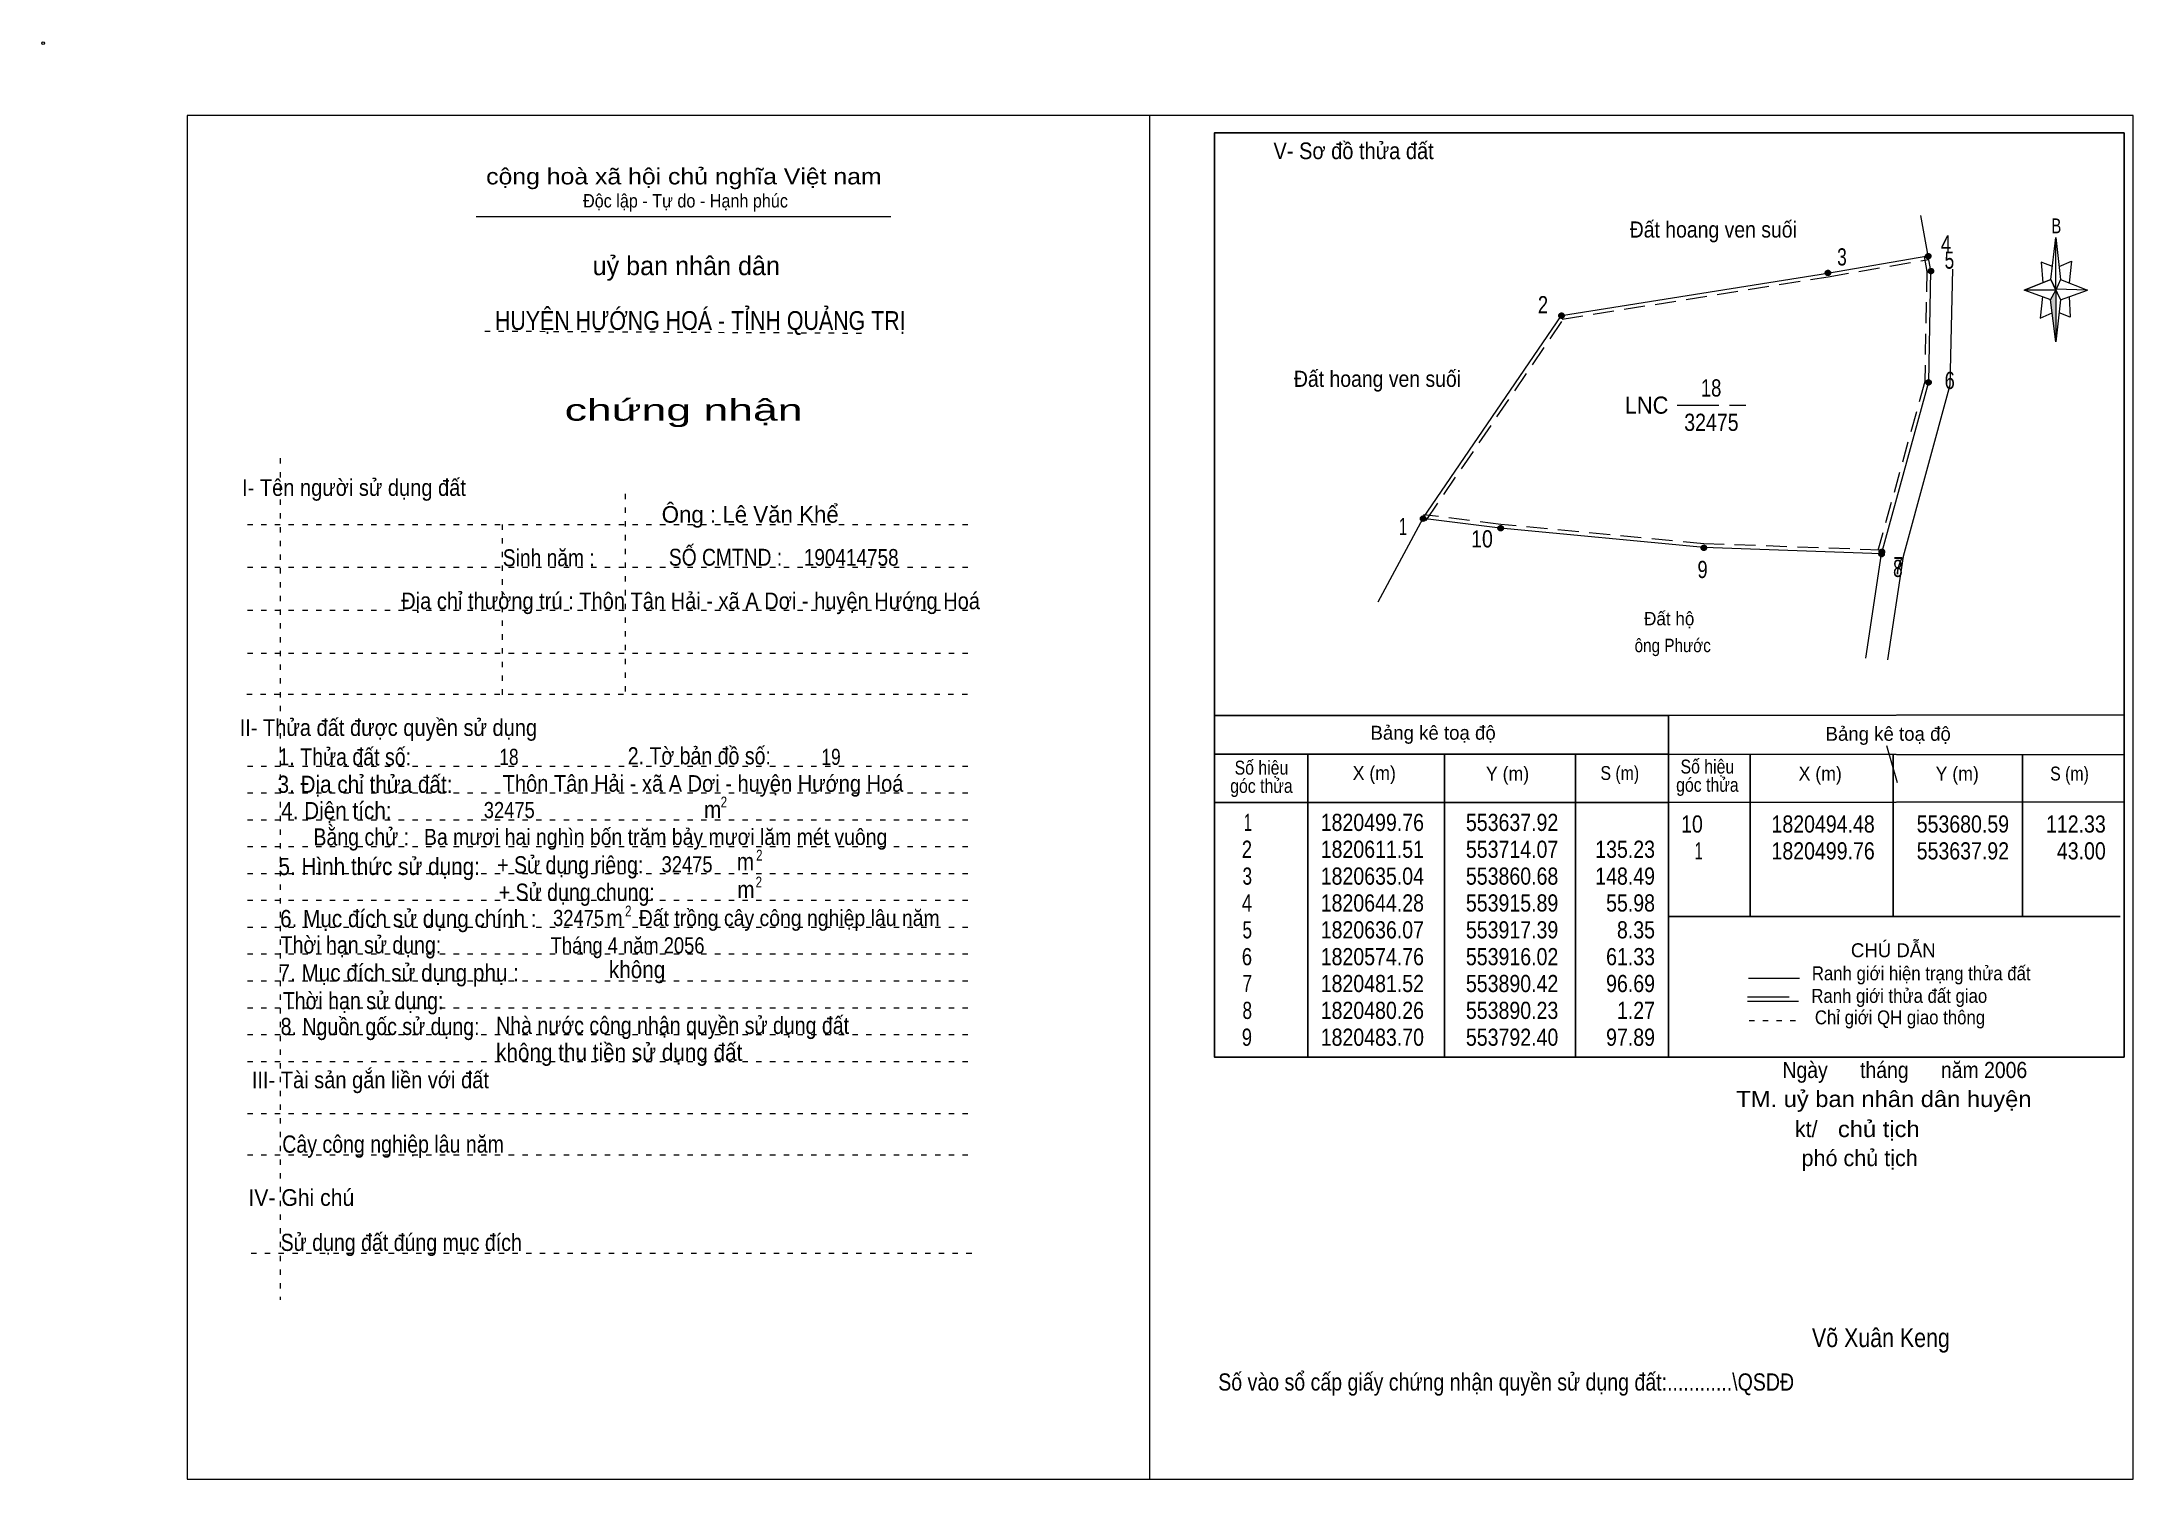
# Model space of a CAD drawing. Header units: centimetres. Extents: x -1.6 to 37.4, y -1.3 to 25.5.
import ezdxf
from ezdxf.enums import TextEntityAlignment as Align

# ---------------------------------------------------------------- set-up
doc = ezdxf.new("R2010")
doc.units = ezdxf.units.CM
doc.header["$LTSCALE"] = 0.13
for name, pattern in [('DOTTED', [1.5, 0.3, -1.2]), ('LONG_DASHED', [7.5, 6, -1.5]), ('MEDIUM_DASHED', [4.5, 3, -1.5])]:
    doc.linetypes.add(name, pattern=pattern)
for name, color, linetype, lineweight in [('1', 7, 'DOTTED', 13), ('10', 7, 'Continuous', 13), ('2', 7, 'Continuous', 25), ('22', 7, 'Continuous', 13), ('3', 7, 'Continuous', 13), ('30', 7, 'Continuous', 13), ('32', 7, 'LONG_DASHED', 13), ('33', 7, 'LONG_DASHED', 13), ('35', 7, 'Continuous', 13)]:
    doc.layers.add(name, color=color, linetype=linetype, lineweight=lineweight)

msp = doc.modelspace()

# ---------------------------------------------------------------- hatches: boundary and pattern name
at = {"layer": '30'}
msp.add_hatch(color=256, dxfattribs=at).paths.add_polyline_path([(35.91, 20.87), (35.91, 19.91), (35.81, 20.69)])
at = {"layer": '32'}
for points in [[(33.5858, 21.5038, 1), (33.4858, 21.5038, 1)], [(31.7185, 21.1913, 1), (31.6185, 21.1913, 1)], [(33.6365, 21.2262, 1), (33.5365, 21.2262, 1)], [(26.7599, 20.3955, 1), (26.6599, 20.3955, 1)], [(33.5902, 19.1525, 1), (33.4902, 19.1525, 1)], [(24.1843, 16.6159, 1), (24.0843, 16.6159, 1)], [(25.6275, 16.4373, 1), (25.5275, 16.4373, 1)], [(29.4091, 16.0727, 1), (29.3091, 16.0727, 1)], [(32.7179, 15.9564, 1), (32.6179, 15.9564, 1)], [(32.7244, 15.999, 1), (32.6244, 15.999, 1)]]:
    msp.add_hatch(color=256, dxfattribs=at).paths.add_polyline_path(points)

# ---------------------------------------------------------------- linework, layer by layer
at = {"layer": '1', "linetype": 'Continuous'}
msp.add_line((6.51, 22.24), (14.23, 22.24), dxfattribs=at)
at = {"layer": '1'}
for p, q in [((6.67, 20.11), (13.82, 20.07)), ((2.86, 17.74), (2.86, 2.07)), ((9.28, 17.08), (9.28, 13.31)), ((2.25, 16.51), (15.75, 16.51)), ((6.99, 16.51), (6.99, 13.31)), ((2.25, 15.71), (15.75, 15.71)), ((2.25, 14.91), (15.75, 14.91)), ((2.25, 14.11), (15.75, 14.11)), ((2.24, 13.35), (15.74, 13.35)), ((2.25, 12.01), (15.75, 12.01)), ((2.25, 11.51), (15.75, 11.51)), ((2.25, 11.01), (15.75, 11.01)), ((2.25, 10.51), (15.75, 10.51)), ((2.25, 10.01), (15.75, 10.01)), ((2.25, 9.51), (15.75, 9.51)), ((2.25, 9.01), (15.75, 9.01)), ((2.25, 8.51), (15.75, 8.51)), ((2.25, 8.01), (15.75, 8.01)), ((2.25, 7.51), (15.75, 7.51)), ((2.25, 7.01), (15.75, 7.01)), ((2.25, 6.51), (15.75, 6.51)), ((2.25, 5.54), (15.75, 5.54)), ((2.25, 4.77), (15.75, 4.77)), ((2.32, 2.94), (15.82, 2.94))]:
    msp.add_line(p, q, dxfattribs=at)
at = {"layer": '10', "linetype": 'MEDIUM_DASHED'}
for p, q in [((33.46, 21.5), (33.51, 21.22)), ((24.19, 16.58), (26.77, 20.36))]:
    msp.add_line(p, q, dxfattribs=at)
at = {"layer": '10'}
for p, q in [((24.13, 16.62), (26.71, 20.4)), ((24.13, 16.62), (23.29, 15.06)), ((32.66, 15.96), (32.37, 14.02)), ((32.67, 16), (32.66, 15.96)), ((33.07, 15.91), (32.78, 13.99)), ((32.76, 12.39), (32.96, 11.7))]:
    msp.add_line(p, q, dxfattribs=at)
at = {"layer": '10', "lineweight": 25}
for p, q in [((28.7, 12.95), (37.18, 12.96)), ((28.7, 12.23), (37.18, 12.22)), ((30.22, 12.23), (30.22, 9.21)), ((32.88, 12.23), (32.88, 9.21)), ((35.29, 12.23), (35.29, 9.21)), ((28.7, 11.33), (37.18, 11.34)), ((28.7, 9.21), (37.11, 9.21))]:
    msp.add_line(p, q, dxfattribs=at)
at = {"layer": '10'}
for points in [[(26.71, 20.4), (31.66, 21.19), (33.53, 21.51), (33.58, 21.23)], [(33.58, 21.23), (33.54, 19.16), (32.67, 16)], [(33.99, 21.26), (33.94, 19.1), (33.07, 15.91)], [(32.66, 15.96), (29.36, 16.08), (25.57, 16.44), (24.13, 16.62)]]:
    msp.add_lwpolyline(points, dxfattribs=at)
at = {"layer": '10', "linetype": 'MEDIUM_DASHED'}
for points in [[(26.72, 20.33), (31.67, 21.12), (33.54, 21.44)], [(33.51, 21.23), (33.47, 19.17), (32.6, 16.02)], [(32.66, 16.03), (29.36, 16.15), (25.58, 16.51), (24.14, 16.69)]]:
    msp.add_lwpolyline(points, dxfattribs=at)
at = {"layer": '10'}
msp.add_circle((-1.55, 25.47), 0.025, dxfattribs=at)
at = {"layer": '2'}
for p, q in [((20.25, 12.95), (28.7, 12.95)), ((28.7, 6.59), (28.7, 12.95)), ((20.25, 12.23), (28.7, 12.23)), ((21.99, 6.59), (21.99, 12.23)), ((24.53, 10.89), (24.53, 12.23)), ((26.97, 12.23), (26.97, 6.59)), ((20.25, 11.33), (28.7, 11.33))]:
    msp.add_line(p, q, dxfattribs=at)
msp.add_lwpolyline([(37.18, 23.8), (20.25, 23.8), (20.25, 6.59), (37.18, 6.59)], close=True, dxfattribs=at)
msp.add_lwpolyline([(24.53, 6.59), (24.53, 10.39), (24.53, 10.89)], dxfattribs=at)
at = {"layer": '22'}
msp.add_line((33.39, 22.26), (33.53, 21.51), dxfattribs=at)
at = {"layer": '3'}
msp.add_line((19.04, 24.12), (19.04, -1.27), dxfattribs=at)
for points in [[(19.04, 24.12), (1.13, 24.12), (1.13, -1.27), (19.04, -1.27)], [(19.04, -1.27), (37.35, -1.27), (37.35, 24.12), (19.04, 24.12)]]:
    msp.add_lwpolyline(points, dxfattribs=at)
at = {"layer": '30'}
for p, q in [((35.82, 21.07), (35.91, 21.85)), ((36, 21.07), (36.5, 20.87)), ((35.82, 20.69), (35.32, 20.87)), ((36, 20.69), (35.91, 19.91)), ((36.16, 20.75), (36.18, 20.37)), ((36.18, 20.37), (35.97, 20.45))]:
    msp.add_line(p, q, dxfattribs=at)
for points in [[(35.91, 21.85), (36, 21.07), (35.91, 20.87)], [(35.91, 20.87), (35.32, 20.87), (35.82, 21.07), (36, 20.69), (36.5, 20.87), (35.91, 20.89)], [(35.91, 20.87), (35.91, 19.91), (35.81, 20.69)]]:
    msp.add_lwpolyline(points, close=True, dxfattribs=at)
for points in [[(35.97, 21.31), (36.2, 21.41), (36.16, 21.01)], [(35.91, 20.87), (35.82, 21.07), (35.32, 20.87)], [(35.85, 21.31), (35.64, 21.39), (35.67, 21.01)], [(35.66, 20.75), (35.62, 20.35), (35.84, 20.45)], [(35.91, 20.87), (36, 20.69), (36.5, 20.87)]]:
    msp.add_lwpolyline(points, dxfattribs=at)
at = {"layer": '32'}
for centre in [(33.5358, 21.5038), (31.6685, 21.1913), (33.5865, 21.2262), (26.7099, 20.3955), (33.5402, 19.1525), (24.1343, 16.6159), (25.5775, 16.4373), (29.3591, 16.0727), (32.6679, 15.9564), (32.6744, 15.999)]:
    msp.add_circle(centre, 0.05, dxfattribs=at)
at = {"layer": '33'}
msp.add_line((28.86, 18.73), (30.14, 18.73), dxfattribs=at)
at = {"layer": '35'}
for p, q in [((30.19, 8.06), (31.14, 8.06)), ((30.17, 7.63), (31.12, 7.63))]:
    msp.add_line(p, q, dxfattribs=at)
at = {"layer": '35', "linetype": 'LONG_DASHED'}
msp.add_line((30.17, 7.71), (31.12, 7.71), dxfattribs=at)
at = {"layer": '35', "linetype": 'DOTTED'}
msp.add_line((30.2, 7.27), (31.19, 7.27), dxfattribs=at)

# ---------------------------------------------------------------- texts
at = {"layer": '1'}
for s, height, width, p in [('V- Sơ đồ thửa đất', 0.31, 0.9, (22.84, 23.31)), ('cộng hoà xã hội chủ nghĩa Việt nam', 0.3, 1.15, (10.375, 22.84)), ('Độc lập - Tự do - Hạnh phúc', 0.25, 0.9, (10.405, 22.41)), ('chứng nhận', 0.4, 1.55, (10.37, 18.44)), ('I- Tên người sử dụng đất', 0.31, 0.9, (4.235, 17.04)), ('II- Thửa đất được quyền sử dụng', 0.31, 0.9, (4.875, 12.57)), ('III- Tài sản gắn liền với đất', 0.31, 0.9, (4.54, 6.01)), ('IV- Ghi chú', 0.31, 0.95, (3.255, 3.82))]:
    msp.add_text(s, height=height, dxfattribs=dict(at, width=width)).set_placement(p, align=Align.CENTER)
msp.add_text('uỷ ban nhân dân', height=0.35, dxfattribs=at).set_placement((10.42, 21.15), align=Align.CENTER)
at = {"layer": '10'}
for s, height, width, p in [('Đất hoang ven suối ', 0.3, 0.9, (29.585, 21.85)), ('Đất hoang ven suối ', 0.3, 0.9, (23.335, 19.07)), ('Sinh năm :', 0.3149, 0.85, (7.86, 15.73)), ('SỐ CMTND :', 0.3149, 0.85, (11.15, 15.74)), ('190414758', 0.31, 0.85, (13.49, 15.74)), ('Địa chỉ thường trú : Thôn Tân Hải - xã A Dơi - huyện Hướng Hoá', 0.31, 0.9, (10.5, 14.93)), ('18', 0.3, 0.8, (7.12, 12.03)), ('19', 0.3, 0.8, (13.115, 12.03)), (' Thôn Tân Hải - xã A Dơi - huyện Hướng Hoá', 0.31, 0.9, (10.68, 11.53)), ('32475', 0.3, 0.85, (7.125, 11.04)), ('Ba mươi hai nghìn bốn trăm bảy mươi lăm mét vuông ', 0.3, 0.9, (9.9, 10.54)), ('32475', 0.3, 0.85, (10.435, 10.03)), ('m   Đất trồng cây công nghiệp lâu năm ', 0.3, 0.9, (12.085, 9.03)), ('32475', 0.3, 0.85, (8.415, 9.03)), ('Tháng 4 năm 2056 ', 0.3, 0.85, (9.375, 8.52)), ('Ngày      tháng      năm 2006', 0.3, 0.9, (33.1, 6.2)), ('TM. uỷ ban nhân dân huyện', 0.3, 1.1, (32.71, 5.66)), ('chủ tịch', 0.3, 1.1, (32.615, 5.1)), ('Võ Xuân Keng ', 0.35, 0.85, (32.71, 1.19))]:
    msp.add_text(s, height=height, dxfattribs=dict(at, width=width)).set_placement(p, align=Align.CENTER)
for s, height, p in [('Ông : Lê Văn Khể', 0.31, (11.61, 16.54)), ('kt/ ', 0.3, (31.32, 5.1)), ('phó chủ tịch ', 0.3, (32.315, 4.56))]:
    msp.add_text(s, height=height, dxfattribs=at).set_placement(p, align=Align.CENTER)
for s, width, p in [('  Đất hộ', 0.95, (28.07, 14.63)), ('ông Phước', 0.85, (28.07, 14.13))]:
    msp.add_text(s, height=0.25, dxfattribs=dict(at, width=width)).set_placement(p)
at = {"layer": '2'}
for s, height, width, p in [('HUYỆN HƯỚNG HOÁ - TỈNH QUẢNG TRỊ', 0.35, 0.85, (10.68, 20.13)), ('Số hiệu', 0.2591, 0.85, (21.125, 11.85)), ('Số hiệu', 0.2591, 0.85, (29.425, 11.87)), ('3. Địa chỉ thửa đất:', 0.32, 0.9, (4.44, 11.51)), ('góc thửa', 0.2591, 0.85, (21.125, 11.51)), ('X (m)', 0.2591, 0.95, (23.225, 11.75)), ('Y (m)', 0.2591, 0.95, (25.705, 11.74)), ('S (m)', 0.2591, 0.85, (27.795, 11.75)), ('góc thửa', 0.2591, 0.85, (29.425, 11.53)), ('X (m)', 0.2591, 0.95, (31.525, 11.74)), ('Y (m)', 0.2591, 0.95, (34.075, 11.74)), ('S (m)', 0.2591, 0.85, (36.165, 11.74)), ('Số vào sổ cấp giấy chứng nhận quyền sử dụng đất:............\\QSDĐ', 0.32, 0.85, (25.68, 0.38))]:
    msp.add_text(s, height=height, dxfattribs=dict(at, width=width)).set_placement(p, align=Align.CENTER)
for p in [(24.32, 12.5), (32.79, 12.48)]:
    msp.add_text('Bảng kê toạ độ', height=0.2591, dxfattribs=at).set_placement(p, align=Align.CENTER)
for s, height, width, p in [('1. Thửa đất số:', 0.32, 0.85, (2.83, 12.02)), ('2. Tờ bản đồ số:', 0.32, 0.85, (9.33, 12.04)), ('4. Diện tích:', 0.32, 0.9, (2.88, 11.02)), ('m', 0.32, 0.9, (10.75, 11.04)), ('2', 0.2, 0.8, (11.06, 11.24)), ('Bằng chử :', 0.32, 0.85, (3.48, 10.53)), ('5. Hình thức sử dụng:', 0.32, 0.9, (2.83, 9.98)), ('+ Sử dụng riêng:', 0.32, 0.85, (6.9, 10.01)), ('m', 0.32, 0.9, (11.36, 10.07)), ('2', 0.2, 0.8, (11.72, 10.25)), ('+ Sử dụng chung:', 0.32, 0.85, (6.93, 9.5)), ('m', 0.32, 0.9, (11.37, 9.55)), ('2', 0.2, 0.8, (11.71, 9.75)), ('6. Mục đích sử dụng chính : ', 0.32, 0.9, (2.86, 9.01)), ('2', 0.2, 0.8, (9.28, 9.21)), ('Thời hạn sử dụng: ', 0.32, 0.85, (2.87, 8.52)), ('7. Mục đích sử dụng phụ : ', 0.32, 0.9, (2.83, 8)), ('không', 0.32, 0.9, (8.98, 8.06)), ('Thời hạn sử dụng: ', 0.32, 0.85, (2.91, 7.48)), ('8. Nguồn gốc sử dụng: ', 0.32, 0.85, (2.87, 7)), ('Nhà nước công nhận quyền sử dụng đất  ', 0.32, 0.85, (6.88, 7.02)), ('không thu tiền sử dụng đất', 0.32, 0.9, (6.88, 6.52)), ('Cây công nghiệp lâu năm', 0.32, 0.85, (2.9, 4.81)), ('Sử dụng đất đúng mục đích', 0.32, 0.85, (2.87, 2.98))]:
    msp.add_text(s, height=height, dxfattribs=dict(at, width=width)).set_placement(p)
at = {"layer": '30', "width": 0.75}
msp.add_text('B', height=0.2756, dxfattribs=at).set_placement((35.92, 21.93), align=Align.CENTER)
at = {"layer": '30'}
for s, width, p in [('1', 0.65, (20.95, 10.8)), ('1820499.76', 0.85, (24.15, 10.8)), ('553637.92', 0.85, (26.65, 10.8)), ('553637.92', 0.85, (26.65, 10.8)), ('10', 0.85, (29.34, 10.77)), ('1820494.48', 0.85, (32.54, 10.77)), ('553680.59', 0.85, (35.04, 10.77)), ('112.33', 0.85, (36.84, 10.77)), ('2', 0.8, (20.95, 10.3)), ('1820611.51', 0.85, (24.15, 10.3)), ('553714.07', 0.85, (26.65, 10.3)), ('135.23', 0.85, (28.45, 10.3)), ('1', 0.65, (29.34, 10.27)), ('1820499.76', 0.85, (32.54, 10.27)), ('553637.92', 0.85, (35.04, 10.27)), ('43.00', 0.85, (36.84, 10.27)), ('3', 0.75, (20.95, 9.8)), ('1820635.04', 0.85, (24.15, 9.8)), ('553860.68', 0.85, (26.65, 9.8)), ('148.49', 0.85, (28.45, 9.8)), ('4', 0.8, (20.95, 9.3)), ('1820644.28', 0.85, (24.15, 9.3)), ('553915.89', 0.85, (26.65, 9.3)), ('55.98', 0.85, (28.45, 9.3)), ('5', 0.75, (20.95, 8.8)), ('1820636.07', 0.85, (24.15, 8.8)), ('553917.39', 0.85, (26.65, 8.8)), ('8.35', 0.85, (28.45, 8.8)), ('6', 0.8, (20.95, 8.3)), ('1820574.76', 0.85, (24.15, 8.3)), ('553916.02', 0.85, (26.65, 8.3)), ('61.33', 0.85, (28.45, 8.3)), ('7', 0.75, (20.95, 7.8)), ('1820481.52', 0.85, (24.15, 7.8)), ('553890.42', 0.85, (26.65, 7.8)), ('96.69', 0.85, (28.45, 7.8)), ('8', 0.75, (20.95, 7.3)), ('1820480.26', 0.85, (24.15, 7.3)), ('553890.23', 0.85, (26.65, 7.3)), ('1.27', 0.85, (28.45, 7.3)), ('9', 0.8, (20.95, 6.8)), ('1820483.70', 0.85, (24.15, 6.8)), ('553792.40', 0.85, (26.65, 6.8)), ('97.89', 0.85, (28.45, 6.8))]:
    msp.add_text(s, height=0.32, dxfattribs=dict(at, width=width)).set_placement(p, align=Align.RIGHT)
at = {"layer": '32'}
for s, width, p in [('4', 0.8, (33.865, 21.57)), ('3', 0.75, (31.93, 21.33)), ('5', 0.75, (33.93, 21.27)), ('2', 0.8, (26.365, 20.44)), ('6', 0.8, (33.935, 19.03)), ('1', 0.65, (23.76, 16.31)), ('10', 0.85, (25.23, 16.08)), ('9', 0.8, (29.335, 15.51)), ('8', 0.75, (32.97, 15.53)), ('7', 0.75, (32.98, 15.58))]:
    msp.add_text(s, height=0.32, dxfattribs=dict(at, width=width)).set_placement(p, align=Align.CENTER)
at = {"layer": '33'}
for s, width, p in [('18', 0.8, (29.495, 18.89)), ('32475', 0.85, (29.5, 18.25))]:
    msp.add_text(s, height=0.32, dxfattribs=dict(at, width=width)).set_placement(p, align=Align.CENTER)
at = {"layer": '33', "width": 0.95}
msp.add_text('LNC', height=0.32, dxfattribs=at).set_placement((28.7, 18.57), align=Align.RIGHT)
at = {"layer": '35'}
msp.add_text('CHÚ DẪN', height=0.2591, dxfattribs=at).set_placement((32.885, 8.45), align=Align.CENTER)
at = {"layer": '35', "width": 0.9}
for s, p in [('Ranh giới hiện trạng thửa đất', (33.405, 8.02)), ('Ranh giới thửa đất giao ', (33.04, 7.6)), ('Chỉ giới QH giao thông', (33.01, 7.2))]:
    msp.add_text(s, height=0.2591, dxfattribs=at).set_placement(p, align=Align.CENTER)

doc.saveas('drawing.dxf')
